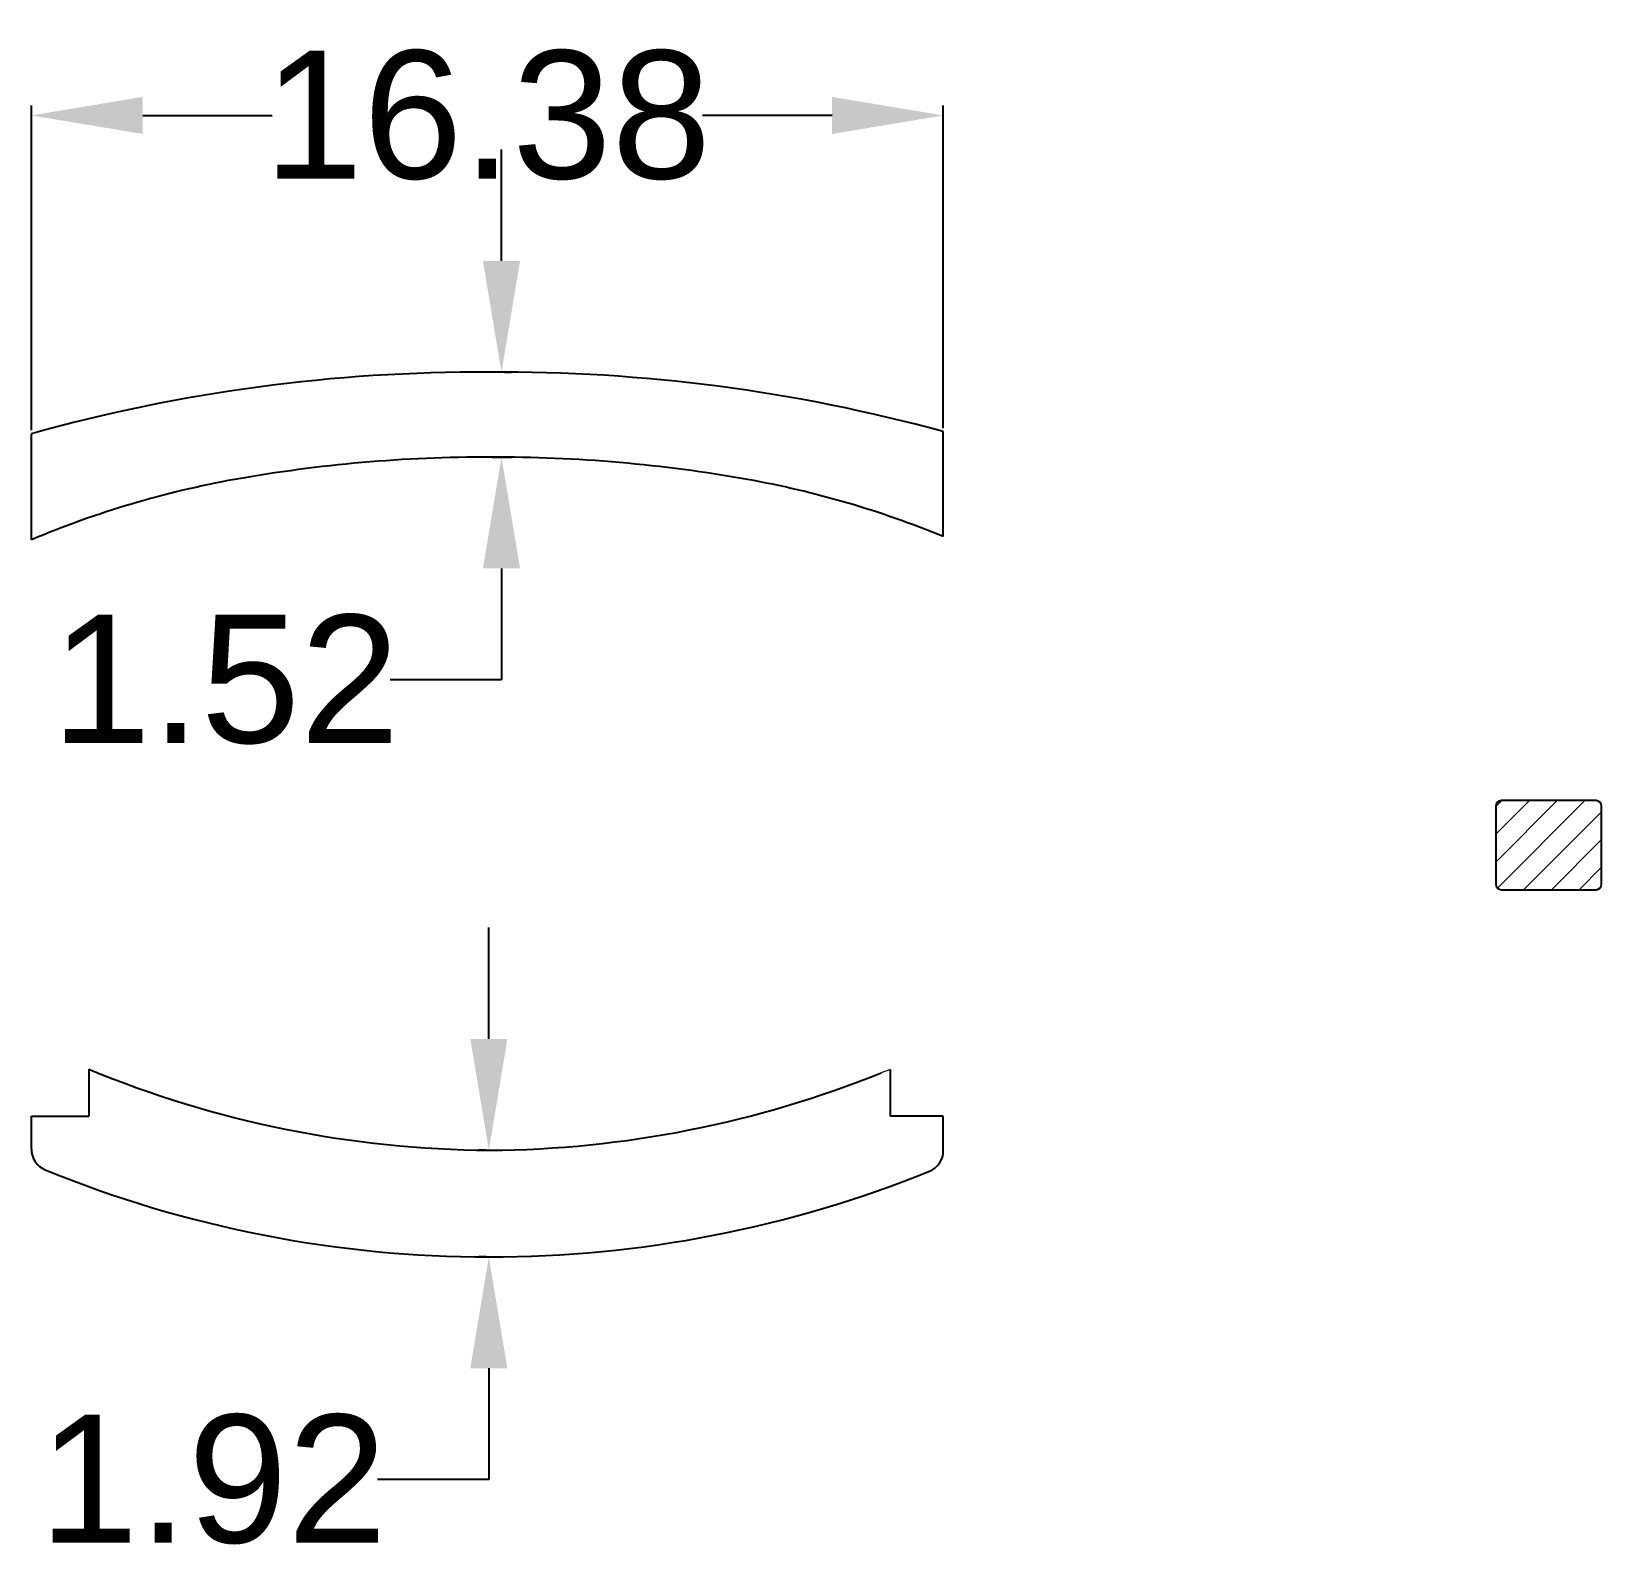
# Model space of a CAD drawing. Header units: millimetres. Extents: x 2920.8 to 2949, y 1211.8 to 1239.4.
import ezdxf

# ---------------------------------------------------------------- set-up
doc = ezdxf.new("R2010")
doc.units = ezdxf.units.MM
doc.layers.add('Hatch', color=6, linetype='Continuous', lineweight=18)
doc.layers.add('PDF_0', color=7, linetype='Continuous')
doc.styles.get("Standard").update_dxf_attribs({"font": 'arial.ttf'})
doc.dimstyles.new('Standard$0', dxfattribs={"dimtxt": 2.3, "dimasz": 2, "dimexe": 1, "dimexo": 1, "dimgap": 1, "dimtad": 0, "dimtih": 1, "dimtoh": 1, "dimdec": 1, "dimzin": 0, "dimdsep": 46, "dimtxsty": 'Standard', "dimcen": 0, "dimclrd": 4, "dimclre": 4, "dimclrt": 4, "dimadec": 1, "dimazin": 0, "dimtfac": 1, "dimtdec": 1, "dimtofl": 0, "dimtmove": 0, "dimatfit": 0, "dimfxl": 1, "dimtolj": 1, "dimtzin": 0, "dimarcsym": 0})

# ---------------------------------------------------------------- blocks, each defined once
blk = doc.blocks.new('*D5')
at = {"color": 0, "lineweight": -2, "transparency": 16777216}
for p, q in [((2920.762, 1232.207), (2920.762, 1238.042)), ((2922.762, 1237.862), (2925.089, 1237.862)), ((2935.145, 1237.862), (2932.818, 1237.862)), ((2937.145, 1232.244), (2937.145, 1238.042))]:
    blk.add_line(p, q, dxfattribs=at)
at = {"color": 0, "transparency": 16777216}
for points in [[(2922.762, 1238.195), (2922.762, 1237.529), (2920.762, 1237.862)], [(2935.145, 1238.195), (2935.145, 1237.529), (2937.145, 1237.862)]]:
    blk.add_solid(points, dxfattribs=at)
at = {"layer": 'Defpoints', "color": 0, "transparency": 16777216}
for p in [(2937.145, 1237.862), (2937.145, 1232.182), (2920.762, 1232.144)]:
    blk.add_point(p, dxfattribs=at)
at = {"color": 0, "lineweight": 9, "transparency": 16777216, "insert": (2928.953, 1237.862), "char_height": 2.3, "attachment_point": 5}
blk.add_mtext('\\A1;16.38', dxfattribs=at)
blk = doc.blocks.new('*D6')
at = {"color": 0, "lineweight": -2, "transparency": 16777216}
for p, q in [((2929.207, 1235.25), (2929.207, 1237.25)), ((2929.27, 1233.25), (2929.387, 1233.25)), ((2929.031, 1231.725), (2929.387, 1231.725)), ((2929.207, 1229.725), (2929.207, 1227.725)), ((2929.207, 1227.725), (2927.207, 1227.725))]:
    blk.add_line(p, q, dxfattribs=at)
at = {"color": 0, "transparency": 16777216}
for points in [[(2928.874, 1235.25), (2929.54, 1235.25), (2929.207, 1233.25)], [(2928.874, 1229.725), (2929.54, 1229.725), (2929.207, 1231.725)]]:
    blk.add_solid(points, dxfattribs=at)
at = {"layer": 'Defpoints', "color": 0, "transparency": 16777216}
for p in [(2929.207, 1233.25), (2928.969, 1231.725), (2929.207, 1231.725)]:
    blk.add_point(p, dxfattribs=at)
at = {"color": 0, "lineweight": 9, "transparency": 16777216, "insert": (2924.25, 1227.725), "char_height": 2.3, "attachment_point": 5}
blk.add_mtext('\\A1;1.52', dxfattribs=at)
blk = doc.blocks.new('*D7')
at = {"color": 0, "lineweight": -2, "transparency": 16777216}
for p, q in [((2928.98, 1221.273), (2928.98, 1223.273)), ((2928.929, 1219.273), (2928.8, 1219.273)), ((2928.93, 1217.357), (2928.8, 1217.357)), ((2928.98, 1215.357), (2928.98, 1213.357)), ((2928.98, 1213.357), (2926.98, 1213.357))]:
    blk.add_line(p, q, dxfattribs=at)
at = {"color": 0, "transparency": 16777216}
for points in [[(2928.647, 1221.273), (2929.313, 1221.273), (2928.98, 1219.273)], [(2928.647, 1215.357), (2929.313, 1215.357), (2928.98, 1217.357)]]:
    blk.add_solid(points, dxfattribs=at)
at = {"layer": 'Defpoints', "color": 0, "transparency": 16777216}
for p in [(2928.991, 1219.273), (2928.98, 1217.357), (2928.992, 1217.357)]:
    blk.add_point(p, dxfattribs=at)
at = {"color": 0, "lineweight": 9, "transparency": 16777216, "insert": (2924.023, 1213.357), "char_height": 2.3, "attachment_point": 5}
blk.add_mtext('\\A1;1.92', dxfattribs=at)

msp = doc.modelspace()

# ---------------------------------------------------------------- hatches: boundary and pattern name
at = {"layer": 'Hatch', "ltscale": 0.05}
h = msp.add_hatch(dxfattribs=at)
h.set_pattern_fill('ANSI31', color=256, scale=0.111)
h.set_pattern_definition([(45, (2745.18673, 1128.72656), (-0.2492021, 0.2492021), [])])
h.paths.add_polyline_path([(2947.171, 1225.553, 0.414214), (2947.071, 1225.453), (2947.071, 1224.053, 0.414214), (2947.171, 1223.953), (2948.871, 1223.953, 0.414214), (2948.971, 1224.053), (2948.971, 1225.453, 0.414214), (2948.871, 1225.553)])

# ---------------------------------------------------------------- linework, layer by layer
at = {"ltscale": 1000}
for p, q in [((2937.145, 1230.296), (2937.145, 1232.182)), ((2920.762, 1230.239), (2920.762, 1232.144)), ((2920.762, 1219.588), (2920.762, 1219.884))]:
    msp.add_line(p, q, dxfattribs=at)
for p, q in [((2947.071, 1225.453), (2947.071, 1224.053)), ((2948.871, 1225.553), (2947.171, 1225.553)), ((2948.971, 1224.053), (2948.971, 1225.453)), ((2947.171, 1223.953), (2948.871, 1223.953)), ((2921.793, 1220.729), (2921.793, 1219.884)), ((2936.189, 1220.723), (2936.189, 1219.884)), ((2920.762, 1219.292), (2920.762, 1219.884)), ((2920.762, 1219.884), (2921.793, 1219.884)), ((2937.145, 1219.884), (2936.189, 1219.884)), ((2937.145, 1219.267), (2937.145, 1219.884))]:
    msp.add_line(p, q)
msp.add_lwpolyline([(2928.481, 1233.249), (2928.481, 1233.249)])
for points in [[(2929.009, 1231.725, 0.044501), (2924.416, 1231.323, 0.055039), (2920.762, 1230.239)], [(2937.145, 1230.296, 0.05292), (2933.626, 1231.323, 0.04473), (2929.009, 1231.725)]]:
    msp.add_lwpolyline(points, format="xyb")
for centre, radius, start, end in [((2928.83, 1203.25), 30, 89.7035, 105.6019), ((2929.207, 1203.227), 30.023, 74.6695, 90.4228), ((2947.171, 1225.453), 0.1, 90, 180), ((2948.871, 1225.453), 0.1, 0, 90), ((2947.171, 1224.053), 0.1, 180, 270), ((2948.871, 1224.053), 0.1, 270, 0), ((2929.133, 1238.494), 19.222, 247.5496, 269.5771), ((2928.849, 1238.494), 19.222, 270.4229, 291.9397), ((2921.162, 1219.292), 0.4, 180, 247.7945), ((2936.745, 1219.267), 0.4, 292.0158, 0), ((2928.985, 1238.457), 21.1, 247.7945, 270), ((2928.985, 1238.457), 21.1, 270, 292.0158)]:
    msp.add_arc(centre, radius, start, end)
at = {"layer": 'PDF_0', "lineweight": 0}
msp.add_arc((2937.154, 1217.878), 3.003, 108.723, 111.9503, dxfattribs=at)

# ---------------------------------------------------------------- dimensions: what is measured, and where the dimension line sits
at = {"color": 3, "lineweight": 9}
dim = msp.add_linear_dim(base=(2937.145, 1237.862), p1=(2920.762, 1232.144), p2=(2937.145, 1232.182), dimstyle='Standard$0', override={"dimexe": 0.18, "dimexo": 0.0625, "dimgap": 0.09, "dimdec": 2, "dimcen": 0.09, "dimclrd": 0, "dimclre": 0, "dimclrt": 0, "dimtdec": 2, "dimatfit": 3, "dimfxl": 1.25}, dxfattribs=at)
dim.commit()
dim.dimension.update_dxf_attribs({"geometry": '*D5', "text_midpoint": (2928.953, 1237.862)})
for base, p1, p2, picture, middle in [((2929.2071, 1231.7255), (2929.2071, 1233.2499), (2928.9687, 1231.7255), '*D6', (2924.2499, 1227.7255)), ((2928.98, 1217.357), (2928.991, 1219.273), (2928.992, 1217.357), '*D7', (2924.023, 1213.357))]:
    dim = msp.add_linear_dim(base=base, p1=p1, p2=p2, angle=90, dimstyle='Standard$0', override={"dimexe": 0.18, "dimexo": 0.0625, "dimgap": 0.09, "dimdec": 2, "dimcen": 0.09, "dimclrd": 0, "dimclre": 0, "dimclrt": 0, "dimtdec": 2, "dimatfit": 3, "dimfxl": 1.25}, dxfattribs=at)
    dim.commit()
    dim.dimension.update_dxf_attribs({"geometry": picture, "text_midpoint": middle})

doc.saveas('drawing.dxf')
